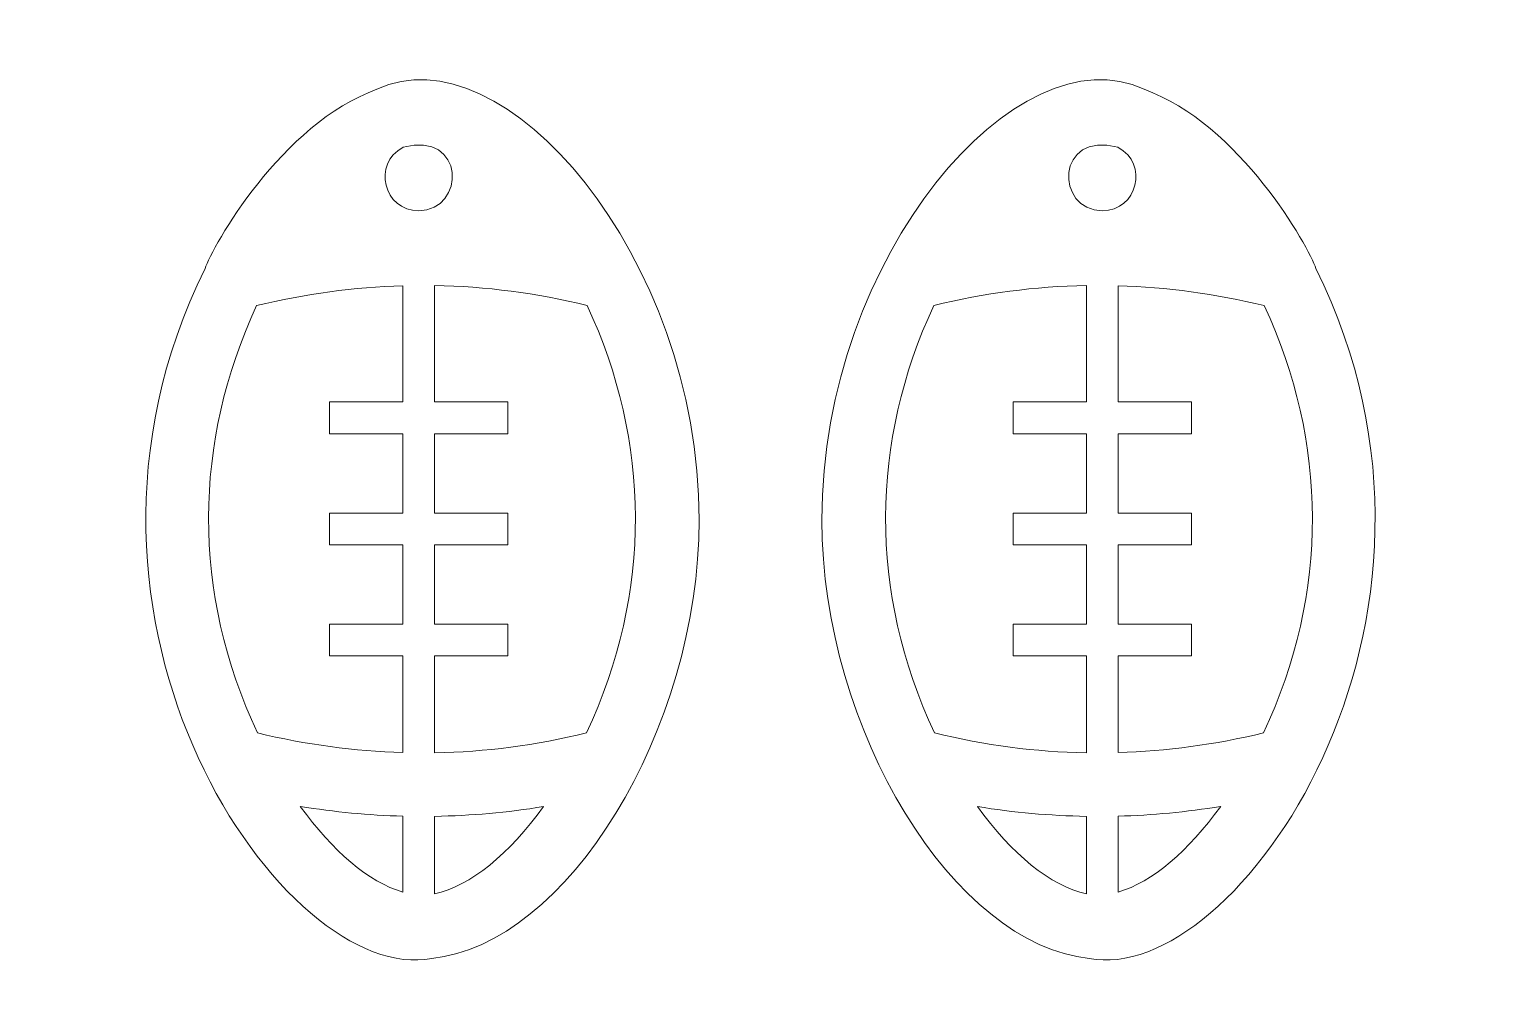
# Model space of a CAD drawing. Header units: inches. Extents: x 52 to 236, y 13 to 134.
import ezdxf

# ---------------------------------------------------------------- set-up
doc = ezdxf.new("R2010")
doc.units = ezdxf.units.IN
doc.header["$MEASUREMENT"] = 0
doc.layers.add('_U+0421_U+043B_U+043E_U+0439 1', color=7, linetype='Continuous')

msp = doc.modelspace()

# ---------------------------------------------------------------- linework, layer by layer
at = {"layer": '_U+0421_U+043B_U+043E_U+0439 1', "color": 1, "lineweight": 9, "true_color": 0xff0000}
for points, knots in [([(95.66, 126.25), (83.62, 122), (74.86, 106.3), (74, 103.67), (51.84, 58.91), (84.34, 13.03), (102.56, 16.73), (119.52, 18.39), (136.26, 45.44), (136.26, 72), (136.26, 105.33), (111.49, 133.82), (95.66, 126.25)], [0, 0, 0, 0, 1, 1, 1, 2, 2, 2, 3, 3, 3, 4, 4, 4, 4]), ([(151.74, 72), (151.74, 45.44), (168.48, 18.39), (185.44, 16.73), (203.66, 13.03), (236.16, 58.91), (214, 103.67), (213.15, 106.3), (204.38, 122), (192.34, 126.25), (176.51, 133.82), (151.74, 105.33), (151.74, 72)], [0, 0, 0, 0, 1, 1, 1, 2, 2, 2, 3, 3, 3, 4, 4, 4, 4]), ([(100.92, 110.95), (96.52, 110.95), (95.01, 116.87), (98.95, 118.95), (106.84, 121.12), (106.88, 110.95), (100.92, 110.95)], [0, 0, 0, 0, 1, 1, 1, 2, 2, 2, 2]), ([(189.05, 118.95), (192.99, 116.87), (191.48, 110.95), (187.08, 110.95), (181.12, 110.95), (181.16, 121.12), (189.05, 118.95)], [0, 0, 0, 0, 1, 1, 1, 2, 2, 2, 2]), ([(80.5, 98.99), (86.65, 100.48), (92.8, 101.32), (98.92, 101.5), (98.92, 101.5), (98.92, 86.85), (98.92, 86.85), (98.92, 86.85), (89.67, 86.85), (89.67, 86.85), (89.67, 86.85), (89.67, 82.85), (89.67, 82.85), (89.67, 82.85), (98.92, 82.85), (98.92, 82.85), (98.92, 82.85), (98.92, 72.85), (98.92, 72.85), (98.92, 72.85), (89.67, 72.85), (89.67, 72.85), (89.67, 72.85), (89.67, 68.85), (89.67, 68.85), (89.67, 68.85), (98.92, 68.85), (98.92, 68.85), (98.92, 68.85), (98.92, 58.85), (98.92, 58.85), (98.92, 58.85), (89.67, 58.85), (89.67, 58.85), (89.67, 58.85), (89.67, 54.85), (89.67, 54.85), (89.67, 54.85), (98.92, 54.85), (98.92, 54.85), (98.92, 54.85), (98.92, 42.66), (98.92, 42.66), (92.83, 42.84), (86.72, 43.67), (80.6, 45.15), (72.29, 62.86), (72.51, 81.79), (80.5, 98.99)], [0, 0, 0, 0, 1, 1, 1, 2, 2, 2, 3, 3, 3, 4, 4, 4, 5, 5, 5, 6, 6, 6, 7, 7, 7, 8, 8, 8, 9, 9, 9, 10, 10, 10, 11, 11, 11, 12, 12, 12, 13, 13, 13, 14, 14, 14, 15, 15, 15, 16, 16, 16, 16]), ([(102.92, 54.85), (102.92, 54.85), (112.17, 54.85), (112.17, 54.85), (112.17, 54.85), (112.17, 58.85), (112.17, 58.85), (112.17, 58.85), (102.92, 58.85), (102.92, 58.85), (102.92, 58.85), (102.92, 68.85), (102.92, 68.85), (102.92, 68.85), (112.17, 68.85), (112.17, 68.85), (112.17, 68.85), (112.17, 72.85), (112.17, 72.85), (112.17, 72.85), (102.92, 72.85), (102.92, 72.85), (102.92, 72.85), (102.92, 82.85), (102.92, 82.85), (102.92, 82.85), (112.17, 82.85), (112.17, 82.85), (112.17, 82.85), (112.17, 86.85), (112.17, 86.85), (112.17, 86.85), (102.92, 86.85), (102.92, 86.85), (102.92, 86.85), (102.92, 101.52), (102.92, 101.52), (109.38, 101.41), (115.81, 100.57), (122.16, 99), (130.13, 81.88), (130.42, 62.93), (122.06, 45.14), (115.74, 43.58), (109.35, 42.75), (102.92, 42.64), (102.92, 42.64), (102.92, 54.85), (102.92, 54.85)], [0, 0, 0, 0, 1, 1, 1, 2, 2, 2, 3, 3, 3, 4, 4, 4, 5, 5, 5, 6, 6, 6, 7, 7, 7, 8, 8, 8, 9, 9, 9, 10, 10, 10, 11, 11, 11, 12, 12, 12, 13, 13, 13, 14, 14, 14, 15, 15, 15, 16, 16, 16, 16]), ([(185.08, 42.64), (178.65, 42.75), (172.26, 43.58), (165.94, 45.14), (157.58, 62.93), (157.87, 81.88), (165.84, 99), (172.19, 100.57), (178.62, 101.41), (185.08, 101.52), (185.08, 101.52), (185.08, 86.85), (185.08, 86.85), (185.08, 86.85), (175.83, 86.85), (175.83, 86.85), (175.83, 86.85), (175.83, 82.85), (175.83, 82.85), (175.83, 82.85), (185.08, 82.85), (185.08, 82.85), (185.08, 82.85), (185.08, 72.85), (185.08, 72.85), (185.08, 72.85), (175.83, 72.85), (175.83, 72.85), (175.83, 72.85), (175.83, 68.85), (175.83, 68.85), (175.83, 68.85), (185.08, 68.85), (185.08, 68.85), (185.08, 68.85), (185.08, 58.85), (185.08, 58.85), (185.08, 58.85), (175.83, 58.85), (175.83, 58.85), (175.83, 58.85), (175.83, 54.85), (175.83, 54.85), (175.83, 54.85), (185.08, 54.85), (185.08, 54.85), (185.08, 54.85), (185.08, 42.64), (185.08, 42.64), (185.08, 42.64), (185.08, 42.64), (185.08, 42.64)], [0, 0, 0, 0, 1, 1, 1, 2, 2, 2, 3, 3, 3, 4, 4, 4, 5, 5, 5, 6, 6, 6, 7, 7, 7, 8, 8, 8, 9, 9, 9, 10, 10, 10, 11, 11, 11, 12, 12, 12, 13, 13, 13, 14, 14, 14, 15, 15, 15, 16, 16, 16, 17, 17, 17, 17]), ([(207.4, 45.15), (201.28, 43.67), (195.17, 42.84), (189.08, 42.66), (189.08, 42.66), (189.08, 54.85), (189.08, 54.85), (189.08, 54.85), (198.33, 54.85), (198.33, 54.85), (198.33, 54.85), (198.33, 58.85), (198.33, 58.85), (198.33, 58.85), (189.08, 58.85), (189.08, 58.85), (189.08, 58.85), (189.08, 68.85), (189.08, 68.85), (189.08, 68.85), (198.33, 68.85), (198.33, 68.85), (198.33, 68.85), (198.33, 72.85), (198.33, 72.85), (198.33, 72.85), (189.08, 72.85), (189.08, 72.85), (189.08, 72.85), (189.08, 82.85), (189.08, 82.85), (189.08, 82.85), (198.33, 82.85), (198.33, 82.85), (198.33, 82.85), (198.33, 86.85), (198.33, 86.85), (198.33, 86.85), (189.08, 86.85), (189.08, 86.85), (189.08, 86.85), (189.08, 101.5), (189.08, 101.5), (195.2, 101.32), (201.35, 100.48), (207.49, 98.99), (215.49, 81.79), (215.71, 62.86), (207.4, 45.15)], [0, 0, 0, 0, 1, 1, 1, 2, 2, 2, 3, 3, 3, 4, 4, 4, 5, 5, 5, 6, 6, 6, 7, 7, 7, 8, 8, 8, 9, 9, 9, 10, 10, 10, 11, 11, 11, 12, 12, 12, 13, 13, 13, 14, 14, 14, 15, 15, 15, 16, 16, 16, 16]), ([(86, 35.89), (90.31, 35.18), (94.62, 34.77), (98.92, 34.65), (98.92, 34.65), (98.92, 25.08), (98.92, 25.08), (94.62, 26.34), (90.04, 30.27), (86, 35.89)], [0, 0, 0, 0, 1, 1, 1, 2, 2, 2, 3, 3, 3, 3]), ([(102.92, 24.88), (102.92, 24.88), (102.92, 34.63), (102.92, 34.63), (107.51, 34.71), (112.1, 35.11), (116.65, 35.86), (112.36, 29.89), (107.44, 25.83), (102.92, 24.88)], [0, 0, 0, 0, 1, 1, 1, 2, 2, 2, 3, 3, 3, 3]), ([(171.35, 35.86), (175.9, 35.11), (180.48, 34.71), (185.08, 34.63), (185.08, 34.63), (185.08, 24.88), (185.08, 24.88), (180.56, 25.83), (175.64, 29.89), (171.35, 35.86)], [0, 0, 0, 0, 1, 1, 1, 2, 2, 2, 3, 3, 3, 3]), ([(189.08, 25.08), (189.08, 25.08), (189.08, 34.65), (189.08, 34.65), (193.38, 34.77), (197.69, 35.18), (202, 35.89), (197.96, 30.27), (193.38, 26.34), (189.08, 25.08)], [0, 0, 0, 0, 1, 1, 1, 2, 2, 2, 3, 3, 3, 3])]:
    msp.add_open_spline(points, degree=3, knots=knots, dxfattribs=at)

doc.saveas('drawing.dxf')
